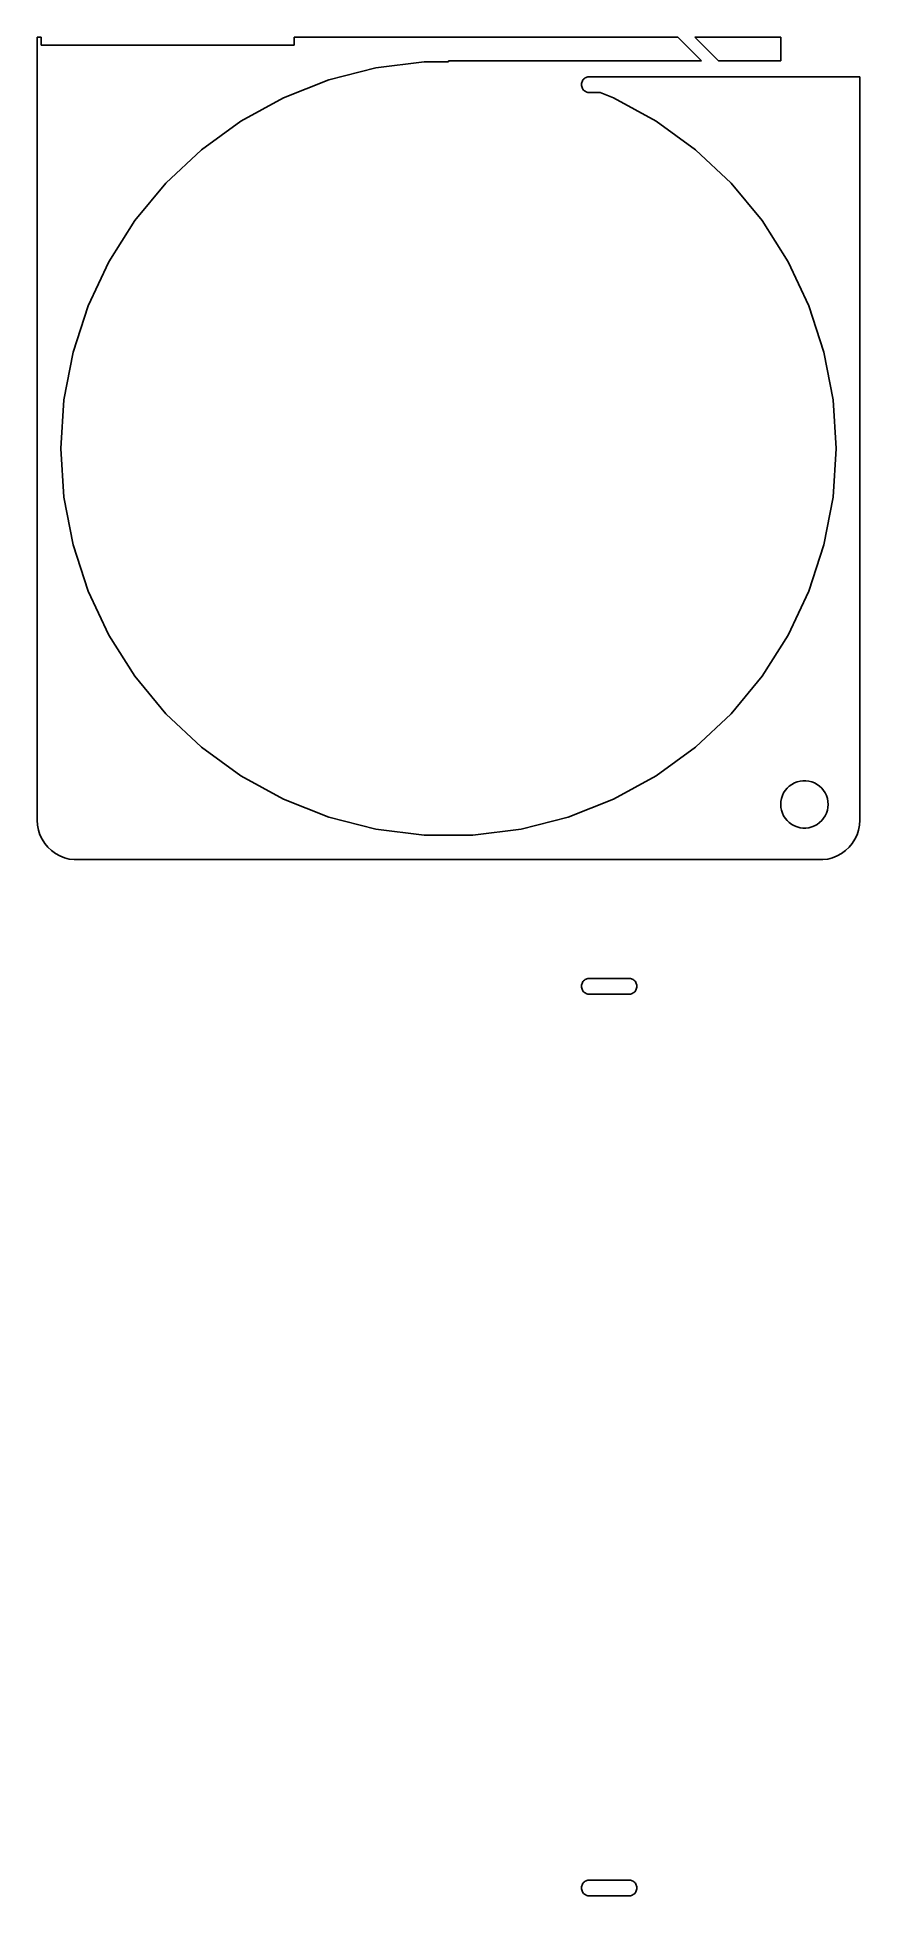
# Model space of a CAD drawing. Header units: metres. Extents: x -52 to 52, y 45 to 280.
import ezdxf

# ---------------------------------------------------------------- set-up
doc = ezdxf.new("R2010")
doc.units = ezdxf.units.M

msp = doc.modelspace()

# ---------------------------------------------------------------- linework, layer by layer
for p, q in [((-51.5, 280), (-52, 280)), ((-52, 280), (-52, 181)), ((-51.5, 279), (-51.5, 280)), ((29.0099, 279.99), (-19.5, 279.99)), ((-19.5, 279.99), (-19.5, 279)), ((32, 277), (29.0099, 279.99)), ((42, 279.99), (31.1312, 279.99)), ((31.1312, 279.99), (34.1213, 277)), ((42, 277), (42, 279.99)), ((-19.5, 279), (-51.5, 279)), ((-15.1418, 274.602), (-9.1817, 276.132)), ((-9.1817, 276.132), (-3.0767, 276.903)), ((-3.0767, 276.903), (0, 276.903)), ((0, 276.903), (0, 277)), ((0, 277), (32, 277)), ((17.502, 274.951), (17.3852, 274.905)), ((17.6236, 274.982), (17.502, 274.951)), ((17.7482, 274.998), (17.6236, 274.982)), ((18.561, 274.998), (17.7482, 274.998)), ((52, 275), (18.561, 275)), ((18.561, 275), (18.561, 274.998)), ((34.1213, 277), (42, 277)), ((52, 181), (52, 275)), ((-20.8632, 272.337), (-15.1418, 274.602)), ((16.8189, 274.125), (16.811, 274)), ((16.811, 274), (16.8189, 273.875)), ((16.8424, 274.249), (16.8189, 274.125)), ((16.8189, 273.875), (16.8424, 273.751)), ((16.8812, 274.368), (16.8424, 274.249)), ((16.8424, 273.751), (16.8812, 273.632)), ((16.9347, 274.482), (16.8812, 274.368)), ((16.8812, 273.632), (16.9347, 273.518)), ((17.002, 274.588), (16.9347, 274.482)), ((16.9347, 273.518), (17.002, 273.412)), ((17.082, 274.685), (17.002, 274.588)), ((17.002, 273.412), (17.082, 273.315)), ((17.1736, 274.771), (17.082, 274.685)), ((17.082, 273.315), (17.1736, 273.229)), ((17.2752, 274.844), (17.1736, 274.771)), ((17.1736, 273.229), (17.2752, 273.156)), ((17.3852, 274.905), (17.2752, 274.844)), ((17.2752, 273.156), (17.3852, 273.095)), ((17.3852, 273.095), (17.502, 273.049)), ((17.502, 273.049), (17.6236, 273.018)), ((17.6236, 273.018), (17.7482, 273.002)), ((17.7482, 273.002), (19.1824, 273.002)), ((19.1824, 273.002), (20.8632, 272.337)), ((-26.2555, 269.372), (-20.8632, 272.337)), ((20.8632, 272.337), (26.2555, 269.372)), ((-31.2338, 265.755), (-26.2555, 269.372)), ((26.2555, 269.372), (31.2338, 265.755)), ((-35.7195, 261.543), (-31.2338, 265.755)), ((31.2338, 265.755), (35.7195, 261.543)), ((-39.6418, 256.801), (-35.7195, 261.543)), ((35.7195, 261.543), (39.6418, 256.801)), ((-42.939, 251.606), (-39.6418, 256.801)), ((39.6418, 256.801), (42.939, 251.606)), ((-45.559, 246.038), (-42.939, 251.606)), ((42.939, 251.606), (45.559, 246.038)), ((-47.4606, 240.186), (-45.559, 246.038)), ((45.559, 246.038), (47.4606, 240.186)), ((-48.6136, 234.141), (-47.4606, 240.186)), ((47.4606, 240.186), (48.6136, 234.141)), ((-49, 228), (-48.6136, 234.141)), ((48.6136, 234.141), (49, 228)), ((-48.6136, 221.859), (-49, 228)), ((49, 228), (48.6136, 221.859)), ((-47.4606, 215.814), (-48.6136, 221.859)), ((48.6136, 221.859), (47.4606, 215.814)), ((-45.559, 209.962), (-47.4606, 215.814)), ((47.4606, 215.814), (45.559, 209.962)), ((-42.939, 204.394), (-45.559, 209.962)), ((45.559, 209.962), (42.939, 204.394)), ((-39.6418, 199.199), (-42.939, 204.394)), ((42.939, 204.394), (39.6418, 199.199)), ((-35.7195, 194.457), (-39.6418, 199.199)), ((39.6418, 199.199), (35.7195, 194.457)), ((-31.2338, 190.245), (-35.7195, 194.457)), ((35.7195, 194.457), (31.2338, 190.245)), ((-26.2555, 186.628), (-31.2338, 190.245)), ((31.2338, 190.245), (26.2555, 186.628)), ((-20.8632, 183.663), (-26.2555, 186.628)), ((26.2555, 186.628), (20.8632, 183.663)), ((43.3925, 185.533), (43.7227, 185.714)), ((43.7227, 185.714), (44.0729, 185.853)), ((44.0729, 185.853), (44.4379, 185.947)), ((44.4379, 185.947), (44.8116, 185.994)), ((44.8116, 185.994), (45.1884, 185.994)), ((45.1884, 185.994), (45.5621, 185.947)), ((45.5621, 185.947), (45.927, 185.853)), ((45.927, 185.853), (46.2773, 185.714)), ((46.2773, 185.714), (46.6075, 185.533)), ((-15.1418, 181.398), (-20.8632, 183.663)), ((20.8632, 183.663), (15.1418, 181.398)), ((42, 183), (42.0237, 183.376)), ((42.0237, 183.376), (42.0942, 183.746)), ((42.0942, 183.746), (42.2107, 184.104)), ((42.2107, 184.104), (42.3711, 184.445)), ((42.3711, 184.445), (42.5729, 184.763)), ((42.5729, 184.763), (42.8131, 185.054)), ((42.8131, 185.054), (43.0877, 185.312)), ((43.0877, 185.312), (43.3925, 185.533)), ((46.6075, 185.533), (46.9123, 185.312)), ((46.9123, 185.312), (47.1869, 185.054)), ((47.1869, 185.054), (47.427, 184.763)), ((47.427, 184.763), (47.6289, 184.445)), ((47.6289, 184.445), (47.7893, 184.104)), ((47.7893, 184.104), (47.9057, 183.746)), ((47.9057, 183.746), (47.9763, 183.376)), ((47.9763, 183.376), (48, 183)), ((-52, 181), (-51.9606, 180.373)), ((-9.1817, 179.868), (-15.1418, 181.398)), ((15.1418, 181.398), (9.1817, 179.868)), ((42.0237, 182.624), (42, 183)), ((42.0942, 182.254), (42.0237, 182.624)), ((42.2107, 181.896), (42.0942, 182.254)), ((42.3711, 181.555), (42.2107, 181.896)), ((42.5729, 181.237), (42.3711, 181.555)), ((42.8131, 180.946), (42.5729, 181.237)), ((47.427, 181.237), (47.1869, 180.946)), ((47.6289, 181.555), (47.427, 181.237)), ((47.7893, 181.896), (47.6289, 181.555)), ((47.9057, 182.254), (47.7893, 181.896)), ((47.9763, 182.624), (47.9057, 182.254)), ((48, 183), (47.9763, 182.624)), ((51.9606, 180.373), (52, 181)), ((-51.9606, 180.373), (-51.8429, 179.757)), ((-51.8429, 179.757), (-51.6489, 179.159)), ((-51.6489, 179.159), (-51.3815, 178.591)), ((-3.0767, 179.097), (-9.1817, 179.868)), ((3.0767, 179.097), (-3.0767, 179.097)), ((9.1817, 179.868), (3.0767, 179.097)), ((43.0877, 180.688), (42.8131, 180.946)), ((43.3925, 180.467), (43.0877, 180.688)), ((43.7227, 180.286), (43.3925, 180.467)), ((44.0729, 180.147), (43.7227, 180.286)), ((44.4379, 180.053), (44.0729, 180.147)), ((44.8116, 180.006), (44.4379, 180.053)), ((45.1884, 180.006), (44.8116, 180.006)), ((45.5621, 180.053), (45.1884, 180.006)), ((45.927, 180.147), (45.5621, 180.053)), ((46.2773, 180.286), (45.927, 180.147)), ((46.6075, 180.467), (46.2773, 180.286)), ((46.9123, 180.688), (46.6075, 180.467)), ((47.1869, 180.946), (46.9123, 180.688)), ((51.3815, 178.591), (51.6489, 179.159)), ((51.6489, 179.159), (51.8429, 179.757)), ((51.8429, 179.757), (51.9606, 180.373)), ((-51.3815, 178.591), (-51.0451, 178.061)), ((-51.0451, 178.061), (-50.6448, 177.577)), ((-50.6448, 177.577), (-50.1871, 177.147)), ((-50.1871, 177.147), (-49.6791, 176.778)), ((-49.6791, 176.778), (-49.1289, 176.476)), ((-49.1289, 176.476), (-48.5451, 176.245)), ((48.5451, 176.245), (49.1289, 176.476)), ((49.1289, 176.476), (49.6791, 176.778)), ((49.6791, 176.778), (50.1871, 177.147)), ((50.1871, 177.147), (50.6448, 177.577)), ((50.6448, 177.577), (51.0451, 178.061)), ((51.0451, 178.061), (51.3815, 178.591)), ((-48.5451, 176.245), (-47.9369, 176.089)), ((-47.9369, 176.089), (-47.3139, 176.01)), ((-47.3139, 176.01), (47.3139, 176.01)), ((47.3139, 176.01), (47.9369, 176.089)), ((47.9369, 176.089), (48.5451, 176.245)), ((16.8189, 160.125), (16.811, 160)), ((16.811, 160), (16.8189, 159.875)), ((16.8424, 160.249), (16.8189, 160.125)), ((16.8189, 159.875), (16.8424, 159.751)), ((16.8812, 160.368), (16.8424, 160.249)), ((16.9347, 160.482), (16.8812, 160.368)), ((17.002, 160.588), (16.9347, 160.482)), ((17.082, 160.685), (17.002, 160.588)), ((17.1736, 160.771), (17.082, 160.685)), ((17.2752, 160.844), (17.1736, 160.771)), ((17.3852, 160.905), (17.2752, 160.844)), ((17.502, 160.951), (17.3852, 160.905)), ((17.6236, 160.982), (17.502, 160.951)), ((17.7482, 160.998), (17.6236, 160.982)), ((22.8738, 160.998), (17.7482, 160.998)), ((22.9984, 160.982), (22.8738, 160.998)), ((23.12, 160.951), (22.9984, 160.982)), ((23.2368, 160.905), (23.12, 160.951)), ((23.3468, 160.844), (23.2368, 160.905)), ((23.4484, 160.771), (23.3468, 160.844)), ((23.54, 160.685), (23.4484, 160.771)), ((23.62, 160.588), (23.54, 160.685)), ((23.6873, 160.482), (23.62, 160.588)), ((23.7408, 160.368), (23.6873, 160.482)), ((23.7796, 160.249), (23.7408, 160.368)), ((23.8031, 160.125), (23.7796, 160.249)), ((23.7796, 159.751), (23.8031, 159.875)), ((23.811, 160), (23.8031, 160.125)), ((23.8031, 159.875), (23.811, 160)), ((16.8424, 159.751), (16.8812, 159.632)), ((16.8812, 159.632), (16.9347, 159.518)), ((16.9347, 159.518), (17.002, 159.412)), ((17.002, 159.412), (17.082, 159.315)), ((17.082, 159.315), (17.1736, 159.229)), ((17.1736, 159.229), (17.2752, 159.156)), ((17.2752, 159.156), (17.3852, 159.095)), ((17.3852, 159.095), (17.502, 159.049)), ((17.502, 159.049), (17.6236, 159.018)), ((17.6236, 159.018), (17.7482, 159.002)), ((17.7482, 159.002), (22.8738, 159.002)), ((22.8738, 159.002), (22.9984, 159.018)), ((22.9984, 159.018), (23.12, 159.049)), ((23.12, 159.049), (23.2368, 159.095)), ((23.2368, 159.095), (23.3468, 159.156)), ((23.3468, 159.156), (23.4484, 159.229)), ((23.4484, 159.229), (23.54, 159.315)), ((23.54, 159.315), (23.62, 159.412)), ((23.62, 159.412), (23.6873, 159.518)), ((23.6873, 159.518), (23.7408, 159.632)), ((23.7408, 159.632), (23.7796, 159.751)), ((16.8189, 46.1253), (16.811, 46)), ((16.811, 46), (16.8189, 45.8747)), ((16.8424, 46.2487), (16.8189, 46.1253)), ((16.8189, 45.8747), (16.8424, 45.7513)), ((16.8812, 46.3681), (16.8424, 46.2487)), ((16.8424, 45.7513), (16.8812, 45.6319)), ((16.9347, 46.4818), (16.8812, 46.3681)), ((16.8812, 45.6319), (16.9347, 45.5182)), ((17.002, 46.5878), (16.9347, 46.4818)), ((16.9347, 45.5182), (17.002, 45.4122)), ((17.082, 46.6845), (17.002, 46.5878)), ((17.002, 45.4122), (17.082, 45.3154)), ((17.1736, 46.7705), (17.082, 46.6845)), ((17.082, 45.3154), (17.1736, 45.2295)), ((17.2752, 46.8443), (17.1736, 46.7705)), ((17.1736, 45.2295), (17.2752, 45.1557)), ((17.3852, 46.9048), (17.2752, 46.8443)), ((17.2752, 45.1557), (17.3852, 45.0952)), ((17.502, 46.951), (17.3852, 46.9048)), ((17.3852, 45.0952), (17.502, 45.0489)), ((17.6236, 46.9823), (17.502, 46.951)), ((17.502, 45.0489), (17.6236, 45.0177)), ((17.7482, 46.998), (17.6236, 46.9823)), ((17.6236, 45.0177), (17.7482, 45.002)), ((22.8738, 46.998), (17.7482, 46.998)), ((17.7482, 45.002), (22.8738, 45.002)), ((22.9984, 46.9823), (22.8738, 46.998)), ((22.8738, 45.002), (22.9984, 45.0177)), ((23.12, 46.951), (22.9984, 46.9823)), ((22.9984, 45.0177), (23.12, 45.0489)), ((23.2368, 46.9048), (23.12, 46.951)), ((23.12, 45.0489), (23.2368, 45.0952)), ((23.3468, 46.8443), (23.2368, 46.9048)), ((23.2368, 45.0952), (23.3468, 45.1557)), ((23.4484, 46.7705), (23.3468, 46.8443)), ((23.3468, 45.1557), (23.4484, 45.2295)), ((23.54, 46.6845), (23.4484, 46.7705)), ((23.4484, 45.2295), (23.54, 45.3154)), ((23.62, 46.5878), (23.54, 46.6845)), ((23.54, 45.3154), (23.62, 45.4122)), ((23.6873, 46.4818), (23.62, 46.5878)), ((23.62, 45.4122), (23.6873, 45.5182)), ((23.7408, 46.3681), (23.6873, 46.4818)), ((23.6873, 45.5182), (23.7408, 45.6319)), ((23.7796, 46.2487), (23.7408, 46.3681)), ((23.7408, 45.6319), (23.7796, 45.7513)), ((23.8031, 46.1253), (23.7796, 46.2487)), ((23.7796, 45.7513), (23.8031, 45.8747)), ((23.811, 46), (23.8031, 46.1253)), ((23.8031, 45.8747), (23.811, 46))]:
    msp.add_line(p, q)

doc.saveas('drawing.dxf')
